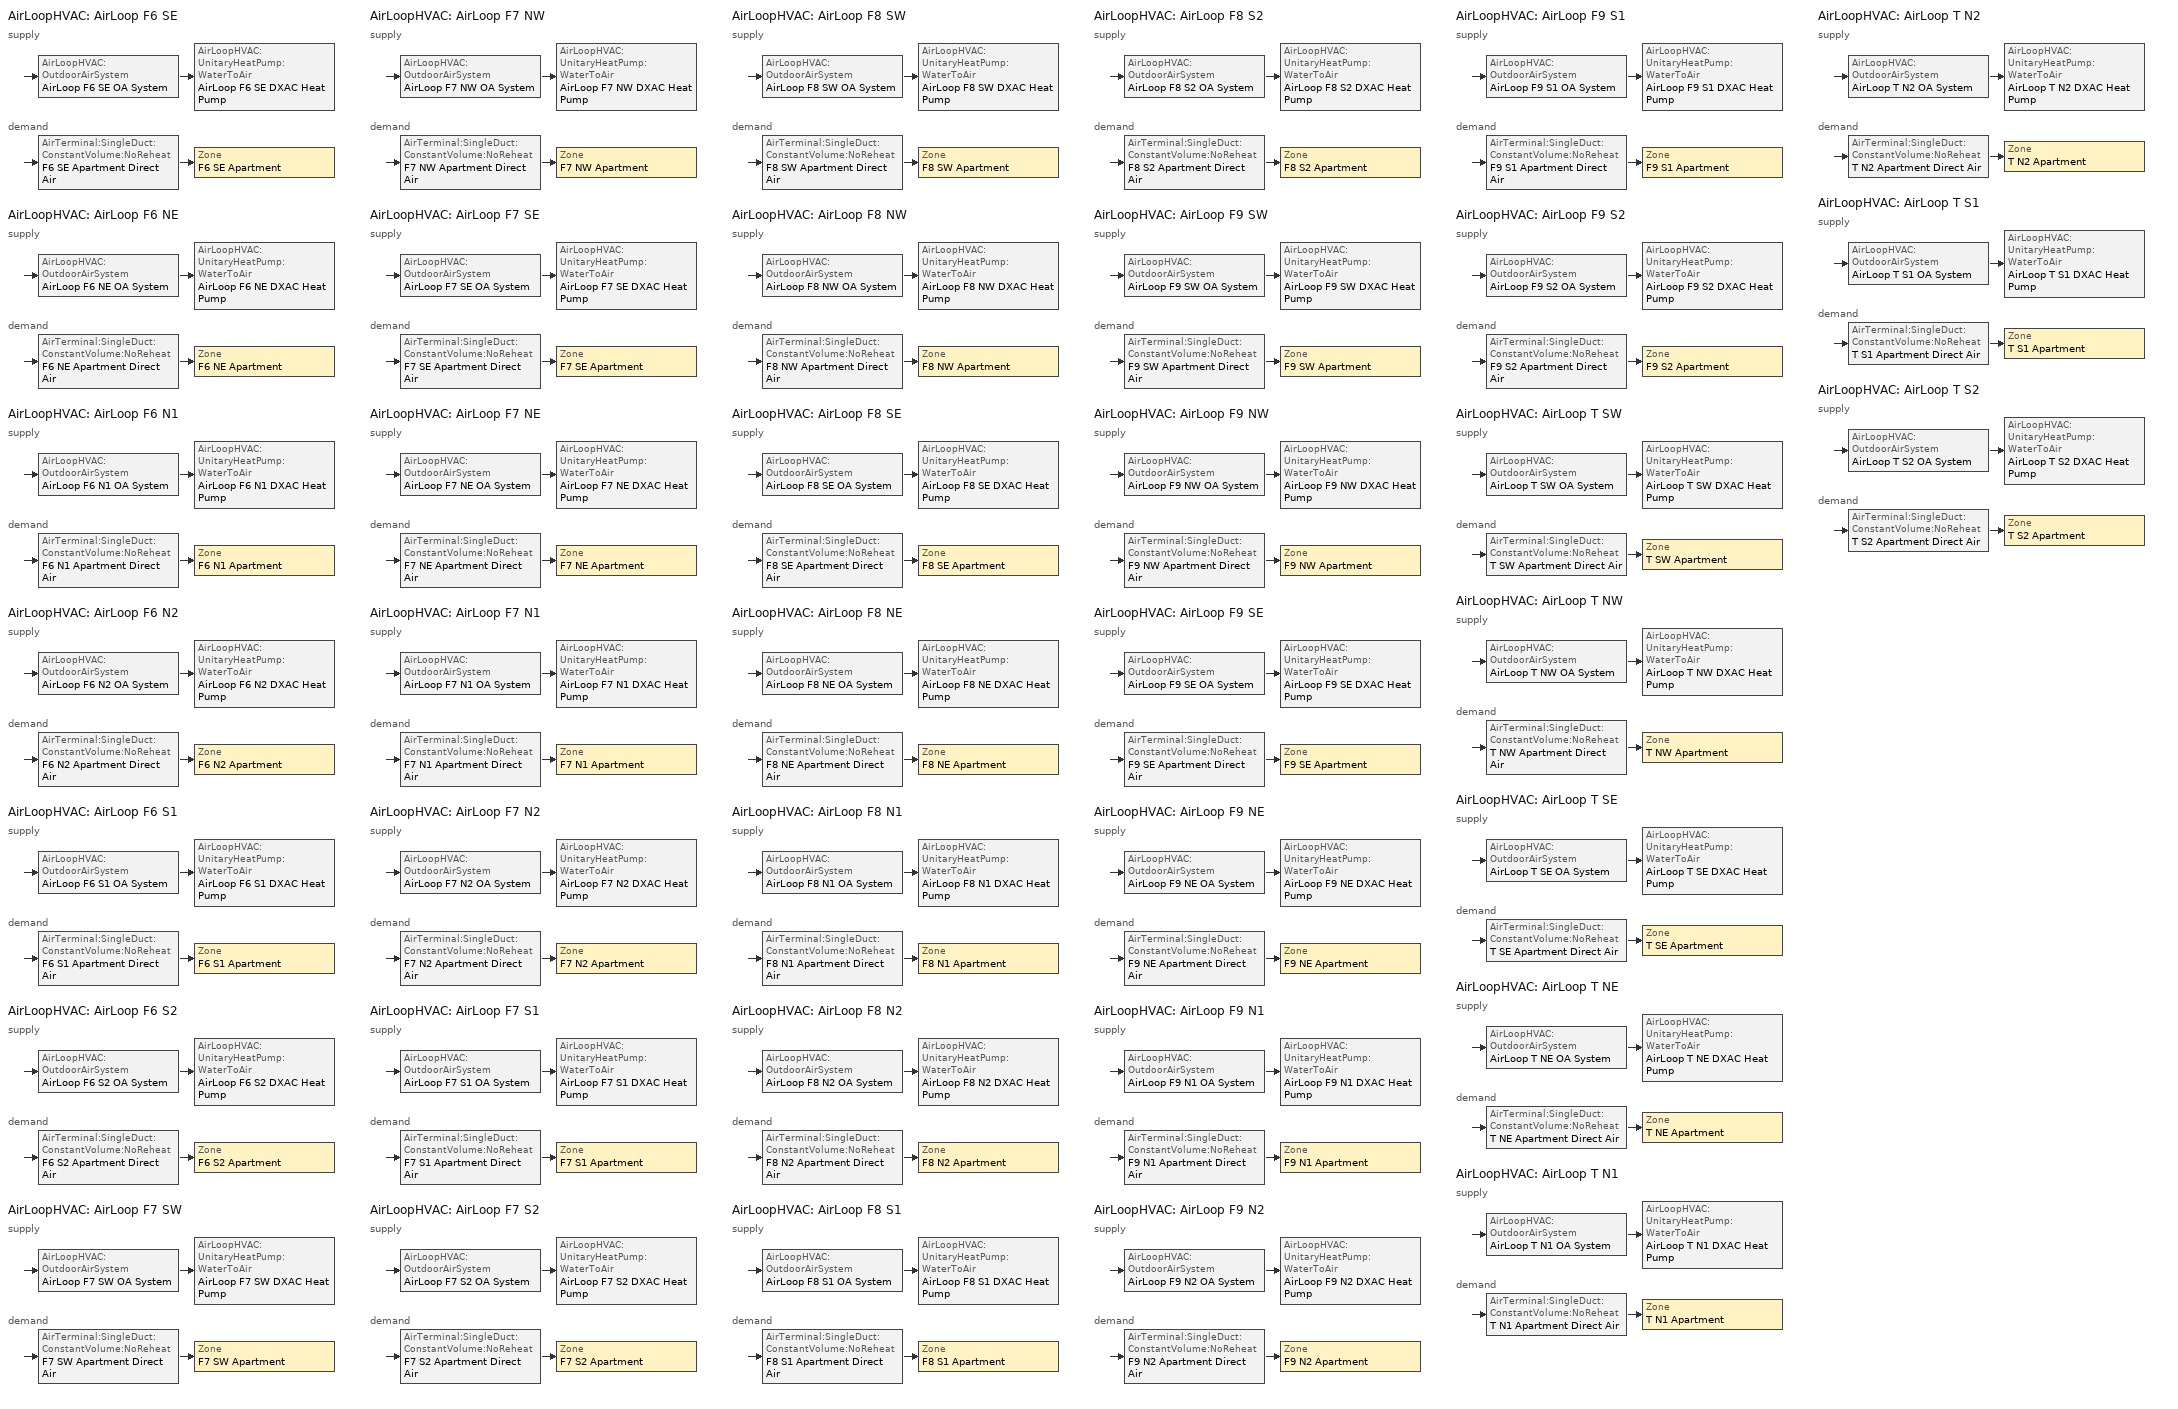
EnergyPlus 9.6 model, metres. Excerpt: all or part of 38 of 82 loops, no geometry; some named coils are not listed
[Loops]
AirLoopHVAC 'AirLoop F6 SE'
 supply: AirLoopHVAC:OutdoorAirSystem 'AirLoop F6 SE OA System' > AirLoopHVAC:UnitaryHeatPump:WaterToAir 'AirLoop F6 SE DXAC Heat Pump'
 demand: AirTerminal:SingleDuct:ConstantVolume:NoReheat 'F6 SE Apartment Direct Air' > Zone 'F6 SE Apartment'
AirLoopHVAC 'AirLoop F6 NE'
 supply: AirLoopHVAC:OutdoorAirSystem 'AirLoop F6 NE OA System' > AirLoopHVAC:UnitaryHeatPump:WaterToAir 'AirLoop F6 NE DXAC Heat Pump'
 demand: AirTerminal:SingleDuct:ConstantVolume:NoReheat 'F6 NE Apartment Direct Air' > Zone 'F6 NE Apartment'
AirLoopHVAC 'AirLoop F6 N1'
 supply: AirLoopHVAC:OutdoorAirSystem 'AirLoop F6 N1 OA System' > AirLoopHVAC:UnitaryHeatPump:WaterToAir 'AirLoop F6 N1 DXAC Heat Pump'
 demand: AirTerminal:SingleDuct:ConstantVolume:NoReheat 'F6 N1 Apartment Direct Air' > Zone 'F6 N1 Apartment'
AirLoopHVAC 'AirLoop F6 N2'
 supply: AirLoopHVAC:OutdoorAirSystem 'AirLoop F6 N2 OA System' > AirLoopHVAC:UnitaryHeatPump:WaterToAir 'AirLoop F6 N2 DXAC Heat Pump'
 demand: AirTerminal:SingleDuct:ConstantVolume:NoReheat 'F6 N2 Apartment Direct Air' > Zone 'F6 N2 Apartment'
AirLoopHVAC 'AirLoop F6 S1'
 supply: AirLoopHVAC:OutdoorAirSystem 'AirLoop F6 S1 OA System' > AirLoopHVAC:UnitaryHeatPump:WaterToAir 'AirLoop F6 S1 DXAC Heat Pump'
 demand: AirTerminal:SingleDuct:ConstantVolume:NoReheat 'F6 S1 Apartment Direct Air' > Zone 'F6 S1 Apartment'
AirLoopHVAC 'AirLoop F6 S2'
 supply: AirLoopHVAC:OutdoorAirSystem 'AirLoop F6 S2 OA System' > AirLoopHVAC:UnitaryHeatPump:WaterToAir 'AirLoop F6 S2 DXAC Heat Pump'
 demand: AirTerminal:SingleDuct:ConstantVolume:NoReheat 'F6 S2 Apartment Direct Air' > Zone 'F6 S2 Apartment'
AirLoopHVAC 'AirLoop F7 SW'
 supply: AirLoopHVAC:OutdoorAirSystem 'AirLoop F7 SW OA System' > AirLoopHVAC:UnitaryHeatPump:WaterToAir 'AirLoop F7 SW DXAC Heat Pump'
 demand: AirTerminal:SingleDuct:ConstantVolume:NoReheat 'F7 SW Apartment Direct Air' > Zone 'F7 SW Apartment'
AirLoopHVAC 'AirLoop F7 NW'
 supply: AirLoopHVAC:OutdoorAirSystem 'AirLoop F7 NW OA System' > AirLoopHVAC:UnitaryHeatPump:WaterToAir 'AirLoop F7 NW DXAC Heat Pump'
 demand: AirTerminal:SingleDuct:ConstantVolume:NoReheat 'F7 NW Apartment Direct Air' > Zone 'F7 NW Apartment'
AirLoopHVAC 'AirLoop F7 SE'
 supply: AirLoopHVAC:OutdoorAirSystem 'AirLoop F7 SE OA System' > AirLoopHVAC:UnitaryHeatPump:WaterToAir 'AirLoop F7 SE DXAC Heat Pump'
 demand: AirTerminal:SingleDuct:ConstantVolume:NoReheat 'F7 SE Apartment Direct Air' > Zone 'F7 SE Apartment'
AirLoopHVAC 'AirLoop F7 NE'
 supply: AirLoopHVAC:OutdoorAirSystem 'AirLoop F7 NE OA System' > AirLoopHVAC:UnitaryHeatPump:WaterToAir 'AirLoop F7 NE DXAC Heat Pump'
 demand: AirTerminal:SingleDuct:ConstantVolume:NoReheat 'F7 NE Apartment Direct Air' > Zone 'F7 NE Apartment'
AirLoopHVAC 'AirLoop F7 N1'
 supply: AirLoopHVAC:OutdoorAirSystem 'AirLoop F7 N1 OA System' > AirLoopHVAC:UnitaryHeatPump:WaterToAir 'AirLoop F7 N1 DXAC Heat Pump'
 demand: AirTerminal:SingleDuct:ConstantVolume:NoReheat 'F7 N1 Apartment Direct Air' > Zone 'F7 N1 Apartment'
AirLoopHVAC 'AirLoop F7 N2'
 supply: AirLoopHVAC:OutdoorAirSystem 'AirLoop F7 N2 OA System' > AirLoopHVAC:UnitaryHeatPump:WaterToAir 'AirLoop F7 N2 DXAC Heat Pump'
 demand: AirTerminal:SingleDuct:ConstantVolume:NoReheat 'F7 N2 Apartment Direct Air' > Zone 'F7 N2 Apartment'
AirLoopHVAC 'AirLoop F7 S1'
 supply: AirLoopHVAC:OutdoorAirSystem 'AirLoop F7 S1 OA System' > AirLoopHVAC:UnitaryHeatPump:WaterToAir 'AirLoop F7 S1 DXAC Heat Pump'
 demand: AirTerminal:SingleDuct:ConstantVolume:NoReheat 'F7 S1 Apartment Direct Air' > Zone 'F7 S1 Apartment'
AirLoopHVAC 'AirLoop F7 S2'
 supply: AirLoopHVAC:OutdoorAirSystem 'AirLoop F7 S2 OA System' > AirLoopHVAC:UnitaryHeatPump:WaterToAir 'AirLoop F7 S2 DXAC Heat Pump'
 demand: AirTerminal:SingleDuct:ConstantVolume:NoReheat 'F7 S2 Apartment Direct Air' > Zone 'F7 S2 Apartment'
AirLoopHVAC 'AirLoop F8 SW'
 supply: AirLoopHVAC:OutdoorAirSystem 'AirLoop F8 SW OA System' > AirLoopHVAC:UnitaryHeatPump:WaterToAir 'AirLoop F8 SW DXAC Heat Pump'
 demand: AirTerminal:SingleDuct:ConstantVolume:NoReheat 'F8 SW Apartment Direct Air' > Zone 'F8 SW Apartment'
AirLoopHVAC 'AirLoop F8 NW'
 supply: AirLoopHVAC:OutdoorAirSystem 'AirLoop F8 NW OA System' > AirLoopHVAC:UnitaryHeatPump:WaterToAir 'AirLoop F8 NW DXAC Heat Pump'
 demand: AirTerminal:SingleDuct:ConstantVolume:NoReheat 'F8 NW Apartment Direct Air' > Zone 'F8 NW Apartment'
AirLoopHVAC 'AirLoop F8 SE'
 supply: AirLoopHVAC:OutdoorAirSystem 'AirLoop F8 SE OA System' > AirLoopHVAC:UnitaryHeatPump:WaterToAir 'AirLoop F8 SE DXAC Heat Pump'
 demand: AirTerminal:SingleDuct:ConstantVolume:NoReheat 'F8 SE Apartment Direct Air' > Zone 'F8 SE Apartment'
AirLoopHVAC 'AirLoop F8 NE'
 supply: AirLoopHVAC:OutdoorAirSystem 'AirLoop F8 NE OA System' > AirLoopHVAC:UnitaryHeatPump:WaterToAir 'AirLoop F8 NE DXAC Heat Pump'
 demand: AirTerminal:SingleDuct:ConstantVolume:NoReheat 'F8 NE Apartment Direct Air' > Zone 'F8 NE Apartment'
AirLoopHVAC 'AirLoop F8 N1'
 supply: AirLoopHVAC:OutdoorAirSystem 'AirLoop F8 N1 OA System' > AirLoopHVAC:UnitaryHeatPump:WaterToAir 'AirLoop F8 N1 DXAC Heat Pump'
 demand: AirTerminal:SingleDuct:ConstantVolume:NoReheat 'F8 N1 Apartment Direct Air' > Zone 'F8 N1 Apartment'
AirLoopHVAC 'AirLoop F8 N2'
 supply: AirLoopHVAC:OutdoorAirSystem 'AirLoop F8 N2 OA System' > AirLoopHVAC:UnitaryHeatPump:WaterToAir 'AirLoop F8 N2 DXAC Heat Pump'
 demand: AirTerminal:SingleDuct:ConstantVolume:NoReheat 'F8 N2 Apartment Direct Air' > Zone 'F8 N2 Apartment'
AirLoopHVAC 'AirLoop F8 S1'
 supply: AirLoopHVAC:OutdoorAirSystem 'AirLoop F8 S1 OA System' > AirLoopHVAC:UnitaryHeatPump:WaterToAir 'AirLoop F8 S1 DXAC Heat Pump'
 demand: AirTerminal:SingleDuct:ConstantVolume:NoReheat 'F8 S1 Apartment Direct Air' > Zone 'F8 S1 Apartment'
AirLoopHVAC 'AirLoop F8 S2'
 supply: AirLoopHVAC:OutdoorAirSystem 'AirLoop F8 S2 OA System' > AirLoopHVAC:UnitaryHeatPump:WaterToAir 'AirLoop F8 S2 DXAC Heat Pump'
 demand: AirTerminal:SingleDuct:ConstantVolume:NoReheat 'F8 S2 Apartment Direct Air' > Zone 'F8 S2 Apartment'
AirLoopHVAC 'AirLoop F9 SW'
 supply: AirLoopHVAC:OutdoorAirSystem 'AirLoop F9 SW OA System' > AirLoopHVAC:UnitaryHeatPump:WaterToAir 'AirLoop F9 SW DXAC Heat Pump'
 demand: AirTerminal:SingleDuct:ConstantVolume:NoReheat 'F9 SW Apartment Direct Air' > Zone 'F9 SW Apartment'
AirLoopHVAC 'AirLoop F9 NW'
 supply: AirLoopHVAC:OutdoorAirSystem 'AirLoop F9 NW OA System' > AirLoopHVAC:UnitaryHeatPump:WaterToAir 'AirLoop F9 NW DXAC Heat Pump'
 demand: AirTerminal:SingleDuct:ConstantVolume:NoReheat 'F9 NW Apartment Direct Air' > Zone 'F9 NW Apartment'
AirLoopHVAC 'AirLoop F9 SE'
 supply: AirLoopHVAC:OutdoorAirSystem 'AirLoop F9 SE OA System' > AirLoopHVAC:UnitaryHeatPump:WaterToAir 'AirLoop F9 SE DXAC Heat Pump'
 demand: AirTerminal:SingleDuct:ConstantVolume:NoReheat 'F9 SE Apartment Direct Air' > Zone 'F9 SE Apartment'
AirLoopHVAC 'AirLoop F9 NE'
 supply: AirLoopHVAC:OutdoorAirSystem 'AirLoop F9 NE OA System' > AirLoopHVAC:UnitaryHeatPump:WaterToAir 'AirLoop F9 NE DXAC Heat Pump'
 demand: AirTerminal:SingleDuct:ConstantVolume:NoReheat 'F9 NE Apartment Direct Air' > Zone 'F9 NE Apartment'
AirLoopHVAC 'AirLoop F9 N1'
 supply: AirLoopHVAC:OutdoorAirSystem 'AirLoop F9 N1 OA System' > AirLoopHVAC:UnitaryHeatPump:WaterToAir 'AirLoop F9 N1 DXAC Heat Pump'
 demand: AirTerminal:SingleDuct:ConstantVolume:NoReheat 'F9 N1 Apartment Direct Air' > Zone 'F9 N1 Apartment'
AirLoopHVAC 'AirLoop F9 N2'
 supply: AirLoopHVAC:OutdoorAirSystem 'AirLoop F9 N2 OA System' > AirLoopHVAC:UnitaryHeatPump:WaterToAir 'AirLoop F9 N2 DXAC Heat Pump'
 demand: AirTerminal:SingleDuct:ConstantVolume:NoReheat 'F9 N2 Apartment Direct Air' > Zone 'F9 N2 Apartment'
AirLoopHVAC 'AirLoop F9 S1'
 supply: AirLoopHVAC:OutdoorAirSystem 'AirLoop F9 S1 OA System' > AirLoopHVAC:UnitaryHeatPump:WaterToAir 'AirLoop F9 S1 DXAC Heat Pump'
 demand: AirTerminal:SingleDuct:ConstantVolume:NoReheat 'F9 S1 Apartment Direct Air' > Zone 'F9 S1 Apartment'
AirLoopHVAC 'AirLoop F9 S2'
 supply: AirLoopHVAC:OutdoorAirSystem 'AirLoop F9 S2 OA System' > AirLoopHVAC:UnitaryHeatPump:WaterToAir 'AirLoop F9 S2 DXAC Heat Pump'
 demand: AirTerminal:SingleDuct:ConstantVolume:NoReheat 'F9 S2 Apartment Direct Air' > Zone 'F9 S2 Apartment'
AirLoopHVAC 'AirLoop T SW'
 supply: AirLoopHVAC:OutdoorAirSystem 'AirLoop T SW OA System' > AirLoopHVAC:UnitaryHeatPump:WaterToAir 'AirLoop T SW DXAC Heat Pump'
 demand: AirTerminal:SingleDuct:ConstantVolume:NoReheat 'T SW Apartment Direct Air' > Zone 'T SW Apartment'
AirLoopHVAC 'AirLoop T NW'
 supply: AirLoopHVAC:OutdoorAirSystem 'AirLoop T NW OA System' > AirLoopHVAC:UnitaryHeatPump:WaterToAir 'AirLoop T NW DXAC Heat Pump'
 demand: AirTerminal:SingleDuct:ConstantVolume:NoReheat 'T NW Apartment Direct Air' > Zone 'T NW Apartment'
AirLoopHVAC 'AirLoop T SE'
 supply: AirLoopHVAC:OutdoorAirSystem 'AirLoop T SE OA System' > AirLoopHVAC:UnitaryHeatPump:WaterToAir 'AirLoop T SE DXAC Heat Pump'
 demand: AirTerminal:SingleDuct:ConstantVolume:NoReheat 'T SE Apartment Direct Air' > Zone 'T SE Apartment'
AirLoopHVAC 'AirLoop T NE'
 supply: AirLoopHVAC:OutdoorAirSystem 'AirLoop T NE OA System' > AirLoopHVAC:UnitaryHeatPump:WaterToAir 'AirLoop T NE DXAC Heat Pump'
 demand: AirTerminal:SingleDuct:ConstantVolume:NoReheat 'T NE Apartment Direct Air' > Zone 'T NE Apartment'
AirLoopHVAC 'AirLoop T N1'
 supply: AirLoopHVAC:OutdoorAirSystem 'AirLoop T N1 OA System' > AirLoopHVAC:UnitaryHeatPump:WaterToAir 'AirLoop T N1 DXAC Heat Pump'
 demand: AirTerminal:SingleDuct:ConstantVolume:NoReheat 'T N1 Apartment Direct Air' > Zone 'T N1 Apartment'
AirLoopHVAC 'AirLoop T N2'
 supply: AirLoopHVAC:OutdoorAirSystem 'AirLoop T N2 OA System' > AirLoopHVAC:UnitaryHeatPump:WaterToAir 'AirLoop T N2 DXAC Heat Pump'
 demand: AirTerminal:SingleDuct:ConstantVolume:NoReheat 'T N2 Apartment Direct Air' > Zone 'T N2 Apartment'
AirLoopHVAC 'AirLoop T S1'
 supply: AirLoopHVAC:OutdoorAirSystem 'AirLoop T S1 OA System' > AirLoopHVAC:UnitaryHeatPump:WaterToAir 'AirLoop T S1 DXAC Heat Pump'
 demand: AirTerminal:SingleDuct:ConstantVolume:NoReheat 'T S1 Apartment Direct Air' > Zone 'T S1 Apartment'
AirLoopHVAC 'AirLoop T S2'
 supply: AirLoopHVAC:OutdoorAirSystem 'AirLoop T S2 OA System' > AirLoopHVAC:UnitaryHeatPump:WaterToAir 'AirLoop T S2 DXAC Heat Pump'
 demand: AirTerminal:SingleDuct:ConstantVolume:NoReheat 'T S2 Apartment Direct Air' > Zone 'T S2 Apartment'
[Sizing:Zone] Zone Cooling Design Supply Air Temperature Input Method=SupplyAirTemperature; Zone Cooling Design Supply Air Temperature {C}=14; Zone Heating Design Supply Air Temperature Input Method=SupplyAirTemperature; Zone Heating Design Supply Air Temperature {C}=40; Zone Cooling Design Supply Air Humidity Ratio {kgWater/kgDryAir}=0.008; Zone Heating Design Supply Air Humidity Ratio {kgWater/kgDryAir}=0.008; Cooling Design Air Flow Method=DesignDay; Cooling Design Air Flow Rate {m3/s}=0; Cooling Minimum Air Flow Fraction=0; Heating Design Air Flow Method=DesignDay; Heating Design Air Flow Rate {m3/s}=0; Heating Maximum Air Flow Fraction=0; Account for Dedicated Outdoor Air System=No; Dedicated Outdoor Air System Control Strategy=NeutralSupplyAir; Dedicated Outdoor Air Low Setpoint Temperature for Design {C}=autosize; Dedicated Outdoor Air High Setpoint Temperature for Design {C}=autosize
Name | Design Specification Outdoor Air Object
F6 SE Apartment | SZ DSOA F6 SE Apartment
F6 NE Apartment | SZ DSOA F6 NE Apartment
F6 N1 Apartment | SZ DSOA F6 N1 Apartment
F6 N2 Apartment | SZ DSOA F6 N2 Apartment
F6 S1 Apartment | SZ DSOA F6 S1 Apartment
F6 S2 Apartment | SZ DSOA F6 S2 Apartment
F7 SW Apartment | SZ DSOA F7 SW Apartment
F7 NW Apartment | SZ DSOA F7 NW Apartment
F7 SE Apartment | SZ DSOA F7 SE Apartment
F7 NE Apartment | SZ DSOA F7 NE Apartment
F7 N1 Apartment | SZ DSOA F7 N1 Apartment
F7 N2 Apartment | SZ DSOA F7 N2 Apartment
F7 S1 Apartment | SZ DSOA F7 S1 Apartment
F7 S2 Apartment | SZ DSOA F7 S2 Apartment
F8 SW Apartment | SZ DSOA F8 SW Apartment
F8 NW Apartment | SZ DSOA F8 NW Apartment
F8 SE Apartment | SZ DSOA F8 SE Apartment
F8 NE Apartment | SZ DSOA F8 NE Apartment
F8 N1 Apartment | SZ DSOA F8 N1 Apartment
F8 N2 Apartment | SZ DSOA F8 N2 Apartment
F8 S1 Apartment | SZ DSOA F8 S1 Apartment
F8 S2 Apartment | SZ DSOA F8 S2 Apartment
F9 SW Apartment | SZ DSOA F9 SW Apartment
F9 NW Apartment | SZ DSOA F9 NW Apartment
F9 SE Apartment | SZ DSOA F9 SE Apartment
F9 NE Apartment | SZ DSOA F9 NE Apartment
F9 N1 Apartment | SZ DSOA F9 N1 Apartment
F9 N2 Apartment | SZ DSOA F9 N2 Apartment
F9 S1 Apartment | SZ DSOA F9 S1 Apartment
F9 S2 Apartment | SZ DSOA F9 S2 Apartment
T SW Apartment | SZ DSOA T SW Apartment
T NW Apartment | SZ DSOA T NW Apartment
T SE Apartment | SZ DSOA T SE Apartment
T NE Apartment | SZ DSOA T NE Apartment
T N1 Apartment | SZ DSOA T N1 Apartment
T N2 Apartment | SZ DSOA T N2 Apartment
T S1 Apartment | SZ DSOA T S1 Apartment
T S2 Apartment | SZ DSOA T S2 Apartment
[DesignSpecification:OutdoorAir] Outdoor Air Method=Flow/Area; Outdoor Air Flow per Zone Floor Area {m3/s-m2}=0.000294083
SZ DSOA F6 SE Apartment; SZ DSOA F6 NE Apartment; SZ DSOA F6 N1 Apartment; SZ DSOA F6 N2 Apartment; SZ DSOA F6 S1 Apartment; SZ DSOA F6 S2 Apartment; SZ DSOA F7 SW Apartment; SZ DSOA F7 NW Apartment; SZ DSOA F7 SE Apartment; SZ DSOA F7 NE Apartment; SZ DSOA F7 N1 Apartment; SZ DSOA F7 N2 Apartment; SZ DSOA F7 S1 Apartment; SZ DSOA F7 S2 Apartment; SZ DSOA F8 SW Apartment; SZ DSOA F8 NW Apartment; SZ DSOA F8 SE Apartment; SZ DSOA F8 NE Apartment; SZ DSOA F8 N1 Apartment; SZ DSOA F8 N2 Apartment; SZ DSOA F8 S1 Apartment; SZ DSOA F8 S2 Apartment; SZ DSOA F9 SW Apartment; SZ DSOA F9 NW Apartment; SZ DSOA F9 SE Apartment; SZ DSOA F9 NE Apartment; SZ DSOA F9 N1 Apartment; SZ DSOA F9 N2 Apartment; SZ DSOA F9 S1 Apartment; SZ DSOA F9 S2 Apartment; SZ DSOA T SW Apartment; SZ DSOA T NW Apartment; SZ DSOA T SE Apartment; SZ DSOA T NE Apartment; SZ DSOA T N1 Apartment; SZ DSOA T N2 Apartment; SZ DSOA T S1 Apartment; SZ DSOA T S2 Apartment
[Sizing:System] Type of Load to Size On=Sensible; Design Outdoor Air Flow Rate {m3/s}=autosize; Central Heating Maximum System Air Flow Ratio=1; Preheat Design Temperature {C}=7; Preheat Design Humidity Ratio {kgWater/kgDryAir}=0.008; Precool Design Temperature {C}=11; Precool Design Humidity Ratio {kgWater/kgDryAir}=0.008; Central Cooling Design Supply Air Temperature {C}=14; Central Heating Design Supply Air Temperature {C}=40; Type of Zone Sum to Use=NonCoincident; 100% Outdoor Air in Cooling=No; 100% Outdoor Air in Heating=No; Central Cooling Design Supply Air Humidity Ratio {kgWater/kgDryAir}=0.008; Central Heating Design Supply Air Humidity Ratio {kgWater/kgDryAir}=0.008; Cooling Supply Air Flow Rate Method=DesignDay; Cooling Supply Air Flow Rate {m3/s}=0; Heating Supply Air Flow Rate Method=DesignDay; Heating Supply Air Flow Rate {m3/s}=0; System Outdoor Air Method=ZoneSum; Zone Maximum Outdoor Air Fraction=1; Cooling Design Capacity Method=CoolingDesignCapacity; Cooling Design Capacity {W}=autosize; Heating Design Capacity Method=HeatingDesignCapacity; Heating Design Capacity {W}=autosize; Central Cooling Capacity Control Method=OnOff
AirLoop F6 SE; AirLoop F6 NE; AirLoop F6 N1; AirLoop F6 N2; AirLoop F6 S1; AirLoop F6 S2; AirLoop F7 SW; AirLoop F7 NW; AirLoop F7 SE; AirLoop F7 NE; AirLoop F7 N1; AirLoop F7 N2; AirLoop F7 S1; AirLoop F7 S2; AirLoop F8 SW; AirLoop F8 NW; AirLoop F8 SE; AirLoop F8 NE; AirLoop F8 N1; AirLoop F8 N2; AirLoop F8 S1; AirLoop F8 S2; AirLoop F9 SW; AirLoop F9 NW; AirLoop F9 SE; AirLoop F9 NE; AirLoop F9 N1; AirLoop F9 N2; AirLoop F9 S1; AirLoop F9 S2; AirLoop T SW; AirLoop T NW; AirLoop T SE; AirLoop T NE; AirLoop T N1; AirLoop T N2; AirLoop T S1; AirLoop T S2
[ZoneControl:Thermostat] Control Type Schedule=Zone Control Type Sched; Control 1=AptCoolingSetPoint; Control 2=AptHeatingSetPoint
Name | Zone or ZoneList | Control 3
F6 SE Apartment Thermostat | F6 SE Apartment | S Apartment Cooling Setpoints Dual SP Control
F6 NE Apartment Thermostat | F6 NE Apartment | N Apartment Cooling Setpoints Dual SP Control
F6 N1 Apartment Thermostat | F6 N1 Apartment | N Apartment Cooling Setpoints Dual SP Control
F6 N2 Apartment Thermostat | F6 N2 Apartment | N Apartment Cooling Setpoints Dual SP Control
F6 S1 Apartment Thermostat | F6 S1 Apartment | S Apartment Cooling Setpoints Dual SP Control
F6 S2 Apartment Thermostat | F6 S2 Apartment | S Apartment Cooling Setpoints Dual SP Control
F7 SW Apartment Thermostat | F7 SW Apartment | S Apartment Cooling Setpoints Dual SP Control
F7 NW Apartment Thermostat | F7 NW Apartment | N Apartment Cooling Setpoints Dual SP Control
F7 SE Apartment Thermostat | F7 SE Apartment | S Apartment Cooling Setpoints Dual SP Control
F7 NE Apartment Thermostat | F7 NE Apartment | N Apartment Cooling Setpoints Dual SP Control
F7 N1 Apartment Thermostat | F7 N1 Apartment | N Apartment Cooling Setpoints Dual SP Control
F7 N2 Apartment Thermostat | F7 N2 Apartment | N Apartment Cooling Setpoints Dual SP Control
F7 S1 Apartment Thermostat | F7 S1 Apartment | S Apartment Cooling Setpoints Dual SP Control
F7 S2 Apartment Thermostat | F7 S2 Apartment | S Apartment Cooling Setpoints Dual SP Control
F8 SW Apartment Thermostat | F8 SW Apartment | S Apartment Cooling Setpoints Dual SP Control
F8 NW Apartment Thermostat | F8 NW Apartment | N Apartment Cooling Setpoints Dual SP Control
F8 SE Apartment Thermostat | F8 SE Apartment | S Apartment Cooling Setpoints Dual SP Control
F8 NE Apartment Thermostat | F8 NE Apartment | N Apartment Cooling Setpoints Dual SP Control
F8 N1 Apartment Thermostat | F8 N1 Apartment | N Apartment Cooling Setpoints Dual SP Control
F8 N2 Apartment Thermostat | F8 N2 Apartment | N Apartment Cooling Setpoints Dual SP Control
F8 S1 Apartment Thermostat | F8 S1 Apartment | S Apartment Cooling Setpoints Dual SP Control
F8 S2 Apartment Thermostat | F8 S2 Apartment | S Apartment Cooling Setpoints Dual SP Control
F9 SW Apartment Thermostat | F9 SW Apartment | S Apartment Cooling Setpoints Dual SP Control
F9 NW Apartment Thermostat | F9 NW Apartment | N Apartment Cooling Setpoints Dual SP Control
F9 SE Apartment Thermostat | F9 SE Apartment | S Apartment Cooling Setpoints Dual SP Control
F9 NE Apartment Thermostat | F9 NE Apartment | N Apartment Cooling Setpoints Dual SP Control
F9 N1 Apartment Thermostat | F9 N1 Apartment | N Apartment Cooling Setpoints Dual SP Control
F9 N2 Apartment Thermostat | F9 N2 Apartment | N Apartment Cooling Setpoints Dual SP Control
F9 S1 Apartment Thermostat | F9 S1 Apartment | S Apartment Cooling Setpoints Dual SP Control
F9 S2 Apartment Thermostat | F9 S2 Apartment | S Apartment Cooling Setpoints Dual SP Control
T SW Apartment Thermostat | T SW Apartment | S Apartment Cooling Setpoints Dual SP Control
T NW Apartment Thermostat | T NW Apartment | N Apartment Cooling Setpoints Dual SP Control
T SE Apartment Thermostat | T SE Apartment | S Apartment Cooling Setpoints Dual SP Control
T NE Apartment Thermostat | T NE Apartment | N Apartment Cooling Setpoints Dual SP Control
T N1 Apartment Thermostat | T N1 Apartment | N Apartment Cooling Setpoints Dual SP Control
T N2 Apartment Thermostat | T N2 Apartment | N Apartment Cooling Setpoints Dual SP Control
T S1 Apartment Thermostat | T S1 Apartment | S Apartment Cooling Setpoints Dual SP Control
T S2 Apartment Thermostat | T S2 Apartment | S Apartment Cooling Setpoints Dual SP Control
[ThermostatSetpoint:SingleHeating]
AptHeatingSetPoint: Setpoint Temperature Schedule=HTGSETP_APT_SCH
[ThermostatSetpoint:SingleCooling]
AptCoolingSetPoint: Setpoint Temperature Schedule=CLGSETP_APT_SCH
[ThermostatSetpoint:DualSetpoint]
Name | Heating Setpoint Temperature Schedule | Cooling Setpoint Temperature Schedule
S Apartment Cooling Setpoints Dual SP Control | S HTGSETP_APT_SCH | S CLGSETP_APT_SCH
N Apartment Cooling Setpoints Dual SP Control | N HTGSETP_APT_SCH | N CLGSETP_APT_SCH
[AirTerminal:SingleDuct:ConstantVolume:NoReheat] Availability Schedule=All On; Maximum Air Flow Rate {m3/s}=autosize
F6 SE Apartment Direct Air; F6 NE Apartment Direct Air; F6 N1 Apartment Direct Air; F6 N2 Apartment Direct Air; F6 S1 Apartment Direct Air; F6 S2 Apartment Direct Air; F7 SW Apartment Direct Air; F7 NW Apartment Direct Air; F7 SE Apartment Direct Air; F7 NE Apartment Direct Air; F7 N1 Apartment Direct Air; F7 N2 Apartment Direct Air; F7 S1 Apartment Direct Air; F7 S2 Apartment Direct Air; F8 SW Apartment Direct Air; F8 NW Apartment Direct Air; F8 SE Apartment Direct Air; F8 NE Apartment Direct Air; F8 N1 Apartment Direct Air; F8 N2 Apartment Direct Air; F8 S1 Apartment Direct Air; F8 S2 Apartment Direct Air; F9 SW Apartment Direct Air; F9 NW Apartment Direct Air; F9 SE Apartment Direct Air; F9 NE Apartment Direct Air; F9 N1 Apartment Direct Air; F9 N2 Apartment Direct Air; F9 S1 Apartment Direct Air; F9 S2 Apartment Direct Air; T SW Apartment Direct Air; T NW Apartment Direct Air; T SE Apartment Direct Air; T NE Apartment Direct Air; T N1 Apartment Direct Air; T N2 Apartment Direct Air; T S1 Apartment Direct Air; T S2 Apartment Direct Air
[Zone equipment]
F6 SE Apartment: F6 SE Apartment Direct Air
F6 NE Apartment: F6 NE Apartment Direct Air
F6 N1 Apartment: F6 N1 Apartment Direct Air
F6 N2 Apartment: F6 N2 Apartment Direct Air
F6 S1 Apartment: F6 S1 Apartment Direct Air
F6 S2 Apartment: F6 S2 Apartment Direct Air
F7 SW Apartment: F7 SW Apartment Direct Air
F7 NW Apartment: F7 NW Apartment Direct Air
F7 SE Apartment: F7 SE Apartment Direct Air
F7 NE Apartment: F7 NE Apartment Direct Air
F7 N1 Apartment: F7 N1 Apartment Direct Air
F7 N2 Apartment: F7 N2 Apartment Direct Air
F7 S1 Apartment: F7 S1 Apartment Direct Air
F7 S2 Apartment: F7 S2 Apartment Direct Air
F8 SW Apartment: F8 SW Apartment Direct Air
F8 NW Apartment: F8 NW Apartment Direct Air
F8 SE Apartment: F8 SE Apartment Direct Air
F8 NE Apartment: F8 NE Apartment Direct Air
F8 N1 Apartment: F8 N1 Apartment Direct Air
F8 N2 Apartment: F8 N2 Apartment Direct Air
F8 S1 Apartment: F8 S1 Apartment Direct Air
F8 S2 Apartment: F8 S2 Apartment Direct Air
F9 SW Apartment: F9 SW Apartment Direct Air
F9 NW Apartment: F9 NW Apartment Direct Air
F9 SE Apartment: F9 SE Apartment Direct Air
F9 NE Apartment: F9 NE Apartment Direct Air
F9 N1 Apartment: F9 N1 Apartment Direct Air
F9 N2 Apartment: F9 N2 Apartment Direct Air
F9 S1 Apartment: F9 S1 Apartment Direct Air
F9 S2 Apartment: F9 S2 Apartment Direct Air
T SW Apartment: T SW Apartment Direct Air
T NW Apartment: T NW Apartment Direct Air
T SE Apartment: T SE Apartment Direct Air
T NE Apartment: T NE Apartment Direct Air
T N1 Apartment: T N1 Apartment Direct Air
T N2 Apartment: T N2 Apartment Direct Air
T S1 Apartment: T S1 Apartment Direct Air
T S2 Apartment: T S2 Apartment Direct Air
[Fan:OnOff] Availability Schedule=All On; Fan Total Efficiency=0.55575; Pressure Rise {Pa}=622.5; Maximum Flow Rate {m3/s}=autosize; Motor Efficiency=0.855; Motor In Airstream Fraction=1
AirLoop F6 SE Supply Fan; AirLoop F6 NE Supply Fan; AirLoop F6 N1 Supply Fan; AirLoop F6 N2 Supply Fan; AirLoop F6 S1 Supply Fan; AirLoop F6 S2 Supply Fan; AirLoop F7 SW Supply Fan; AirLoop F7 NW Supply Fan; AirLoop F7 SE Supply Fan; AirLoop F7 NE Supply Fan; AirLoop F7 N1 Supply Fan; AirLoop F7 N2 Supply Fan; AirLoop F7 S1 Supply Fan; AirLoop F7 S2 Supply Fan; AirLoop F8 SW Supply Fan; AirLoop F8 NW Supply Fan; AirLoop F8 SE Supply Fan; AirLoop F8 NE Supply Fan; AirLoop F8 N1 Supply Fan; AirLoop F8 N2 Supply Fan; AirLoop F8 S1 Supply Fan; AirLoop F8 S2 Supply Fan; AirLoop F9 SW Supply Fan; AirLoop F9 NW Supply Fan; AirLoop F9 SE Supply Fan; AirLoop F9 NE Supply Fan; AirLoop F9 N1 Supply Fan; AirLoop F9 N2 Supply Fan; AirLoop F9 S1 Supply Fan; AirLoop F9 S2 Supply Fan; AirLoop T SW Supply Fan; AirLoop T NW Supply Fan; AirLoop T SE Supply Fan; AirLoop T NE Supply Fan; AirLoop T N1 Supply Fan; AirLoop T N2 Supply Fan; AirLoop T S1 Supply Fan; AirLoop T S2 Supply Fan
[Coil:Heating:Electric] Availability Schedule=All On; Efficiency=1; Nominal Capacity {W}=autosize
Heat Pump DX Supp Heating Coil AirLoop F6 SE; Heat Pump DX Supp Heating Coil AirLoop F6 NE; Heat Pump DX Supp Heating Coil AirLoop F6 N1; Heat Pump DX Supp Heating Coil AirLoop F6 N2; Heat Pump DX Supp Heating Coil AirLoop F6 S1; Heat Pump DX Supp Heating Coil AirLoop F6 S2; Heat Pump DX Supp Heating Coil AirLoop F7 SW; Heat Pump DX Supp Heating Coil AirLoop F7 NW; Heat Pump DX Supp Heating Coil AirLoop F7 SE; Heat Pump DX Supp Heating Coil AirLoop F7 NE; Heat Pump DX Supp Heating Coil AirLoop F7 N1; Heat Pump DX Supp Heating Coil AirLoop F7 N2; Heat Pump DX Supp Heating Coil AirLoop F7 S1; Heat Pump DX Supp Heating Coil AirLoop F7 S2; Heat Pump DX Supp Heating Coil AirLoop F8 SW; Heat Pump DX Supp Heating Coil AirLoop F8 NW; Heat Pump DX Supp Heating Coil AirLoop F8 SE; Heat Pump DX Supp Heating Coil AirLoop F8 NE; Heat Pump DX Supp Heating Coil AirLoop F8 N1; Heat Pump DX Supp Heating Coil AirLoop F8 N2; Heat Pump DX Supp Heating Coil AirLoop F8 S1; Heat Pump DX Supp Heating Coil AirLoop F8 S2; Heat Pump DX Supp Heating Coil AirLoop F9 SW; Heat Pump DX Supp Heating Coil AirLoop F9 NW; Heat Pump DX Supp Heating Coil AirLoop F9 SE; Heat Pump DX Supp Heating Coil AirLoop F9 NE; Heat Pump DX Supp Heating Coil AirLoop F9 N1; Heat Pump DX Supp Heating Coil AirLoop F9 N2; Heat Pump DX Supp Heating Coil AirLoop F9 S1; Heat Pump DX Supp Heating Coil AirLoop F9 S2; Heat Pump DX Supp Heating Coil AirLoop T SW; Heat Pump DX Supp Heating Coil AirLoop T NW; Heat Pump DX Supp Heating Coil AirLoop T SE; Heat Pump DX Supp Heating Coil AirLoop T NE; Heat Pump DX Supp Heating Coil AirLoop T N1; Heat Pump DX Supp Heating Coil AirLoop T N2; Heat Pump DX Supp Heating Coil AirLoop T S1; Heat Pump DX Supp Heating Coil AirLoop T S2
[AirLoopHVAC:UnitaryHeatPump:WaterToAir] Availability Schedule=All On; Supply Air Flow Rate {m3/s}=autosize; Heating Convergence=0.001; Maximum Cycling Rate {cycles/hr}=2.5; Heat Pump Time Constant {s}=60; Fraction of On-Cycle Power Use=0.01; Heat Pump Fan Delay Time {s}=60; Maximum Supply Air Temperature from Supplemental Heater {C}=50; Fan Placement=BlowThrough; Supply Air Fan Operating Mode Schedule=SupplyFanSch
Name | Controlling Zone or Thermostat Location | Supply Air Fan | Heating Coil | Cooling Coil | Cooling Convergence | Supplemental Heating Coil
AirLoop F6 SE DXAC Heat Pump | F6 SE Apartment | AirLoop F6 SE Supply Fan | Heat Pump Heating Mode AirLoop F6 SE | Heat Pump Cooling Mode AirLoop F6 SE | 0.001 | Heat Pump DX Supp Heating Coil AirLoop F6 SE
AirLoop F6 NE DXAC Heat Pump | F6 NE Apartment | AirLoop F6 NE Supply Fan | Heat Pump Heating Mode AirLoop F6 NE | Heat Pump Cooling Mode AirLoop F6 NE | 0.001 | Heat Pump DX Supp Heating Coil AirLoop F6 NE
AirLoop F6 N1 DXAC Heat Pump | F6 N1 Apartment | AirLoop F6 N1 Supply Fan | Heat Pump Heating Mode AirLoop F6 N1 | Heat Pump Cooling Mode AirLoop F6 N1 | 0.001 | Heat Pump DX Supp Heating Coil AirLoop F6 N1
AirLoop F6 N2 DXAC Heat Pump | F6 N2 Apartment | AirLoop F6 N2 Supply Fan | Heat Pump Heating Mode AirLoop F6 N2 | Heat Pump Cooling Mode AirLoop F6 N2 | 0.001 | Heat Pump DX Supp Heating Coil AirLoop F6 N2
AirLoop F6 S1 DXAC Heat Pump | F6 S1 Apartment | AirLoop F6 S1 Supply Fan | Heat Pump Heating Mode AirLoop F6 S1 | Heat Pump Cooling Mode AirLoop F6 S1 | 0.001 | Heat Pump DX Supp Heating Coil AirLoop F6 S1
AirLoop F6 S2 DXAC Heat Pump | F6 S2 Apartment | AirLoop F6 S2 Supply Fan | Heat Pump Heating Mode AirLoop F6 S2 | Heat Pump Cooling Mode AirLoop F6 S2 | 0.001 | Heat Pump DX Supp Heating Coil AirLoop F6 S2
AirLoop F7 SW DXAC Heat Pump | F7 SW Apartment | AirLoop F7 SW Supply Fan | Heat Pump Heating Mode AirLoop F7 SW | Heat Pump Cooling Mode AirLoop F7 SW | 0.001 | Heat Pump DX Supp Heating Coil AirLoop F7 SW
AirLoop F7 NW DXAC Heat Pump | F7 NW Apartment | AirLoop F7 NW Supply Fan | Heat Pump Heating Mode AirLoop F7 NW | Heat Pump Cooling Mode AirLoop F7 NW | 0.001 | Heat Pump DX Supp Heating Coil AirLoop F7 NW
AirLoop F7 SE DXAC Heat Pump | F7 SE Apartment | AirLoop F7 SE Supply Fan | Heat Pump Heating Mode AirLoop F7 SE | Heat Pump Cooling Mode AirLoop F7 SE | 0.001 | Heat Pump DX Supp Heating Coil AirLoop F7 SE
AirLoop F7 NE DXAC Heat Pump | F7 NE Apartment | AirLoop F7 NE Supply Fan | Heat Pump Heating Mode AirLoop F7 NE | Heat Pump Cooling Mode AirLoop F7 NE | 0.001 | Heat Pump DX Supp Heating Coil AirLoop F7 NE
AirLoop F7 N1 DXAC Heat Pump | F7 N1 Apartment | AirLoop F7 N1 Supply Fan | Heat Pump Heating Mode AirLoop F7 N1 | Heat Pump Cooling Mode AirLoop F7 N1 | 0.001 | Heat Pump DX Supp Heating Coil AirLoop F7 N1
AirLoop F7 N2 DXAC Heat Pump | F7 N2 Apartment | AirLoop F7 N2 Supply Fan | Heat Pump Heating Mode AirLoop F7 N2 | Heat Pump Cooling Mode AirLoop F7 N2 | 0.001 | Heat Pump DX Supp Heating Coil AirLoop F7 N2
AirLoop F7 S1 DXAC Heat Pump | F7 S1 Apartment | AirLoop F7 S1 Supply Fan | Heat Pump Heating Mode AirLoop F7 S1 | Heat Pump Cooling Mode AirLoop F7 S1 | 0.001 | Heat Pump DX Supp Heating Coil AirLoop F7 S1
AirLoop F7 S2 DXAC Heat Pump | F7 S2 Apartment | AirLoop F7 S2 Supply Fan | Heat Pump Heating Mode AirLoop F7 S2 | Heat Pump Cooling Mode AirLoop F7 S2 | 0.001 | Heat Pump DX Supp Heating Coil AirLoop F7 S2
AirLoop F8 SW DXAC Heat Pump | F8 SW Apartment | AirLoop F8 SW Supply Fan | Heat Pump Heating Mode AirLoop F8 SW | Heat Pump Cooling Mode AirLoop F8 SW | 0.001 | Heat Pump DX Supp Heating Coil AirLoop F8 SW
AirLoop F8 NW DXAC Heat Pump | F8 NW Apartment | AirLoop F8 NW Supply Fan | Heat Pump Heating Mode AirLoop F8 NW | Heat Pump Cooling Mode AirLoop F8 NW | 0.001 | Heat Pump DX Supp Heating Coil AirLoop F8 NW
AirLoop F8 SE DXAC Heat Pump | F8 SE Apartment | AirLoop F8 SE Supply Fan | Heat Pump Heating Mode AirLoop F8 SE | Heat Pump Cooling Mode AirLoop F8 SE | 0.001 | Heat Pump DX Supp Heating Coil AirLoop F8 SE
AirLoop F8 NE DXAC Heat Pump | F8 NE Apartment | AirLoop F8 NE Supply Fan | Heat Pump Heating Mode AirLoop F8 NE | Heat Pump Cooling Mode AirLoop F8 NE | 0.001 | Heat Pump DX Supp Heating Coil AirLoop F8 NE
AirLoop F8 N1 DXAC Heat Pump | F8 N1 Apartment | AirLoop F8 N1 Supply Fan | Heat Pump Heating Mode AirLoop F8 N1 | Heat Pump Cooling Mode AirLoop F8 N1 | 0.001 | Heat Pump DX Supp Heating Coil AirLoop F8 N1
AirLoop F8 N2 DXAC Heat Pump | F8 N2 Apartment | AirLoop F8 N2 Supply Fan | Heat Pump Heating Mode AirLoop F8 N2 | Heat Pump Cooling Mode AirLoop F8 N2 | 0.001 | Heat Pump DX Supp Heating Coil AirLoop F8 N2
AirLoop F8 S1 DXAC Heat Pump | F8 S1 Apartment | AirLoop F8 S1 Supply Fan | Heat Pump Heating Mode AirLoop F8 S1 | Heat Pump Cooling Mode AirLoop F8 S1 | 0.001 | Heat Pump DX Supp Heating Coil AirLoop F8 S1
AirLoop F8 S2 DXAC Heat Pump | F8 S2 Apartment | AirLoop F8 S2 Supply Fan | Heat Pump Heating Mode AirLoop F8 S2 | Heat Pump Cooling Mode AirLoop F8 S2 | 0.001 | Heat Pump DX Supp Heating Coil AirLoop F8 S2
AirLoop F9 SW DXAC Heat Pump | F9 SW Apartment | AirLoop F9 SW Supply Fan | Heat Pump Heating Mode AirLoop F9 SW | Heat Pump Cooling Mode AirLoop F9 SW | 0.001 | Heat Pump DX Supp Heating Coil AirLoop F9 SW
AirLoop F9 NW DXAC Heat Pump | F9 NW Apartment | AirLoop F9 NW Supply Fan | Heat Pump Heating Mode AirLoop F9 NW | Heat Pump Cooling Mode AirLoop F9 NW | 0.001 | Heat Pump DX Supp Heating Coil AirLoop F9 NW
AirLoop F9 SE DXAC Heat Pump | F9 SE Apartment | AirLoop F9 SE Supply Fan | Heat Pump Heating Mode AirLoop F9 SE | Heat Pump Cooling Mode AirLoop F9 SE | 0.001 | Heat Pump DX Supp Heating Coil AirLoop F9 SE
AirLoop F9 NE DXAC Heat Pump | F9 NE Apartment | AirLoop F9 NE Supply Fan | Heat Pump Heating Mode AirLoop F9 NE | Heat Pump Cooling Mode AirLoop F9 NE | 0.001 | Heat Pump DX Supp Heating Coil AirLoop F9 NE
AirLoop F9 N1 DXAC Heat Pump | F9 N1 Apartment | AirLoop F9 N1 Supply Fan | Heat Pump Heating Mode AirLoop F9 N1 | Heat Pump Cooling Mode AirLoop F9 N1 | 0.001 | Heat Pump DX Supp Heating Coil AirLoop F9 N1
AirLoop F9 N2 DXAC Heat Pump | F9 N2 Apartment | AirLoop F9 N2 Supply Fan | Heat Pump Heating Mode AirLoop F9 N2 | Heat Pump Cooling Mode AirLoop F9 N2 | 0.001 | Heat Pump DX Supp Heating Coil AirLoop F9 N2
AirLoop F9 S1 DXAC Heat Pump | F9 S1 Apartment | AirLoop F9 S1 Supply Fan | Heat Pump Heating Mode AirLoop F9 S1 | Heat Pump Cooling Mode AirLoop F9 S1 | 0.001 | Heat Pump DX Supp Heating Coil AirLoop F9 S1
AirLoop F9 S2 DXAC Heat Pump | F9 S2 Apartment | AirLoop F9 S2 Supply Fan | Heat Pump Heating Mode AirLoop F9 S2 | Heat Pump Cooling Mode AirLoop F9 S2 | 0.001 | Heat Pump DX Supp Heating Coil AirLoop F9 S2
AirLoop T SW DXAC Heat Pump | T SW Apartment | AirLoop T SW Supply Fan | Heat Pump Heating Mode AirLoop T SW | Heat Pump Cooling Mode AirLoop T SW | 0.001 | Heat Pump DX Supp Heating Coil AirLoop T SW
AirLoop T NW DXAC Heat Pump | T NW Apartment | AirLoop T NW Supply Fan | Heat Pump Heating Mode AirLoop T NW | Heat Pump Cooling Mode AirLoop T NW | 0.001 | Heat Pump DX Supp Heating Coil AirLoop T NW
AirLoop T SE DXAC Heat Pump | T SE Apartment | AirLoop T SE Supply Fan | Heat Pump Heating Mode AirLoop T SE | Heat Pump Cooling Mode AirLoop T SE | 0.001 | Heat Pump DX Supp Heating Coil AirLoop T SE
AirLoop T NE DXAC Heat Pump | T NE Apartment | AirLoop T NE Supply Fan | Heat Pump Heating Mode AirLoop T NE | Heat Pump Cooling Mode AirLoop T NE | 0.001 | Heat Pump DX Supp Heating Coil AirLoop T NE
AirLoop T N1 DXAC Heat Pump | T N1 Apartment | AirLoop T N1 Supply Fan | Heat Pump Heating Mode AirLoop T N1 | Heat Pump Cooling Mode AirLoop T N1 | 0.0001 | Heat Pump DX Supp Heating Coil AirLoop T N1
AirLoop T N2 DXAC Heat Pump | T N2 Apartment | AirLoop T N2 Supply Fan | Heat Pump Heating Mode AirLoop T N2 | Heat Pump Cooling Mode AirLoop T N2 | 0.0001 | Heat Pump DX Supp Heating Coil AirLoop T N2
AirLoop T S1 DXAC Heat Pump | T S1 Apartment | AirLoop T S1 Supply Fan | Heat Pump Heating Mode AirLoop T S1 | Heat Pump Cooling Mode AirLoop T S1 | 0.001 | Heat Pump DX Supp Heating Coil AirLoop T S1
AirLoop T S2 DXAC Heat Pump | T S2 Apartment | AirLoop T S2 Supply Fan | Heat Pump Heating Mode AirLoop T S2 | Heat Pump Cooling Mode AirLoop T S2 | 0.001 | Heat Pump DX Supp Heating Coil AirLoop T S2
[Controller:OutdoorAir] Minimum Outdoor Air Flow Rate {m3/s}=autosize; Maximum Outdoor Air Flow Rate {m3/s}=autosize; Economizer Control Type=NoEconomizer; Economizer Control Action Type=ModulateFlow; Lockout Type=NoLockout; Minimum Limit Type=FixedMinimum; High Humidity Control=No; High Humidity Outdoor Air Flow Ratio=1; Control High Indoor Humidity Based on Outdoor Humidity Ratio=Yes; Heat Recovery Bypass Control Type=BypassWhenWithinEconomizerLimits
AirLoop F6 SE OA Controller; AirLoop F6 NE OA Controller; AirLoop F6 N1 OA Controller; AirLoop F6 N2 OA Controller; AirLoop F6 S1 OA Controller; AirLoop F6 S2 OA Controller; AirLoop F7 SW OA Controller; AirLoop F7 NW OA Controller; AirLoop F7 SE OA Controller; AirLoop F7 NE OA Controller; AirLoop F7 N1 OA Controller; AirLoop F7 N2 OA Controller; AirLoop F7 S1 OA Controller; AirLoop F7 S2 OA Controller; AirLoop F8 SW OA Controller; AirLoop F8 NW OA Controller; AirLoop F8 SE OA Controller; AirLoop F8 NE OA Controller; AirLoop F8 N1 OA Controller; AirLoop F8 N2 OA Controller; AirLoop F8 S1 OA Controller; AirLoop F8 S2 OA Controller; AirLoop F9 SW OA Controller; AirLoop F9 NW OA Controller; AirLoop F9 SE OA Controller; AirLoop F9 NE OA Controller; AirLoop F9 N1 OA Controller; AirLoop F9 N2 OA Controller; AirLoop F9 S1 OA Controller; AirLoop F9 S2 OA Controller; AirLoop T SW OA Controller; AirLoop T NW OA Controller; AirLoop T SE OA Controller; AirLoop T NE OA Controller; AirLoop T N1 OA Controller; AirLoop T N2 OA Controller; AirLoop T S1 OA Controller; AirLoop T S2 OA Controller
[AirLoopHVAC] Design Supply Air Flow Rate {m3/s}=autosize
AirLoop F6 SE; AirLoop F6 NE; AirLoop F6 N1; AirLoop F6 N2; AirLoop F6 S1; AirLoop F6 S2; AirLoop F7 SW; AirLoop F7 NW; AirLoop F7 SE; AirLoop F7 NE; AirLoop F7 N1; AirLoop F7 N2; AirLoop F7 S1; AirLoop F7 S2; AirLoop F8 SW; AirLoop F8 NW; AirLoop F8 SE; AirLoop F8 NE; AirLoop F8 N1; AirLoop F8 N2; AirLoop F8 S1; AirLoop F8 S2; AirLoop F9 SW; AirLoop F9 NW; AirLoop F9 SE; AirLoop F9 NE; AirLoop F9 N1; AirLoop F9 N2; AirLoop F9 S1; AirLoop F9 S2; AirLoop T SW; AirLoop T NW; AirLoop T SE; AirLoop T NE; AirLoop T N1; AirLoop T N2; AirLoop T S1; AirLoop T S2
[Schedule:Compact]
HTGSETP_APT_SCH; S HTGSETP_APT_SCH; N HTGSETP_APT_SCH: THROUGH: 12/31, FOR:AllDays, UNTIL: 24:00, 21.7
CLGSETP_APT_SCH; S CLGSETP_APT_SCH; N CLGSETP_APT_SCH: THROUGH: 12/31, FOR:AllDays, UNTIL: 24:00, 24.4
All On; SupplyFanSch: Through: 12/31, For: AllDays, Until: 24:00, 1
ZONE CONTROL TYPE SCHED: Through: 12/31, For: Weekdays Weekends Holidays Customday1 Customday2, Until: 24:00, 4, For: SummerDesignDay, Until: 24:00, 2, For: WinterDesignDay, Until: 24:00, 1
